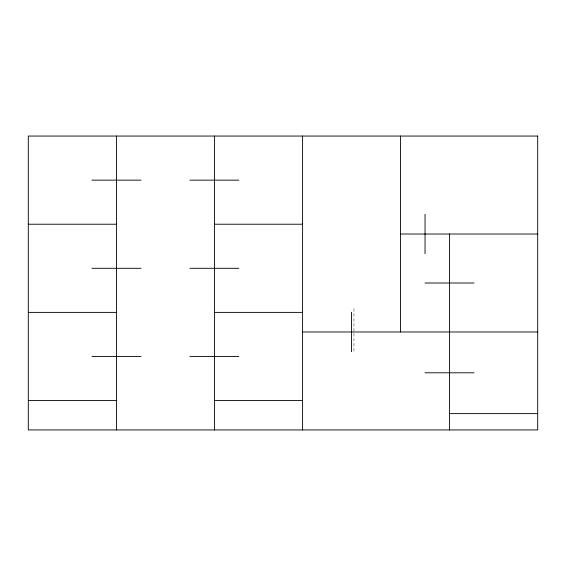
<?xml version="1.0" encoding="UTF-8"?>
<svg xmlns="http://www.w3.org/2000/svg" width="566" height="566" viewBox="0 0 566 566"><rect width="100%" height="100%" fill="white"/><g stroke="black" fill="none" stroke-linecap="round" stroke-linejoin="round"><path stroke-width="0.42" stroke-dasharray="2.83 2.12" d="M353.955 308.611L353.955 351.394"/><path stroke-width="0.85" d="M91.975 180.144L140.955 180.144M189.935 180.144L238.916 180.144M28.3 224.221L116.469 224.221M214.429 224.221L302.591 224.221M400.551 234.02L537.7 234.02M91.975 268.305L140.955 268.305M189.935 268.305L238.916 268.305M425.045 283L474.025 283M28.3 312.39L116.469 312.39M214.429 312.39L302.591 312.39M302.591 331.98L537.7 331.98M91.975 356.474L140.955 356.474M189.935 356.474L238.916 356.474M425.045 372.796L474.025 372.796M28.3 400.551L116.469 400.551M214.429 400.551L302.591 400.551M449.531 413.619L537.7 413.619M449.531 234.02L449.531 429.941M425.045 214.266L425.045 253.773M400.551 136.059L400.551 331.98M351.571 312.227L351.571 351.734M302.591 136.059L302.591 429.941M214.429 136.059L214.429 429.941M116.469 136.059L116.469 429.941M537.7 136.059L28.3 136.059L28.3 429.941L537.7 429.941L537.7 136.059"/></g></svg>
